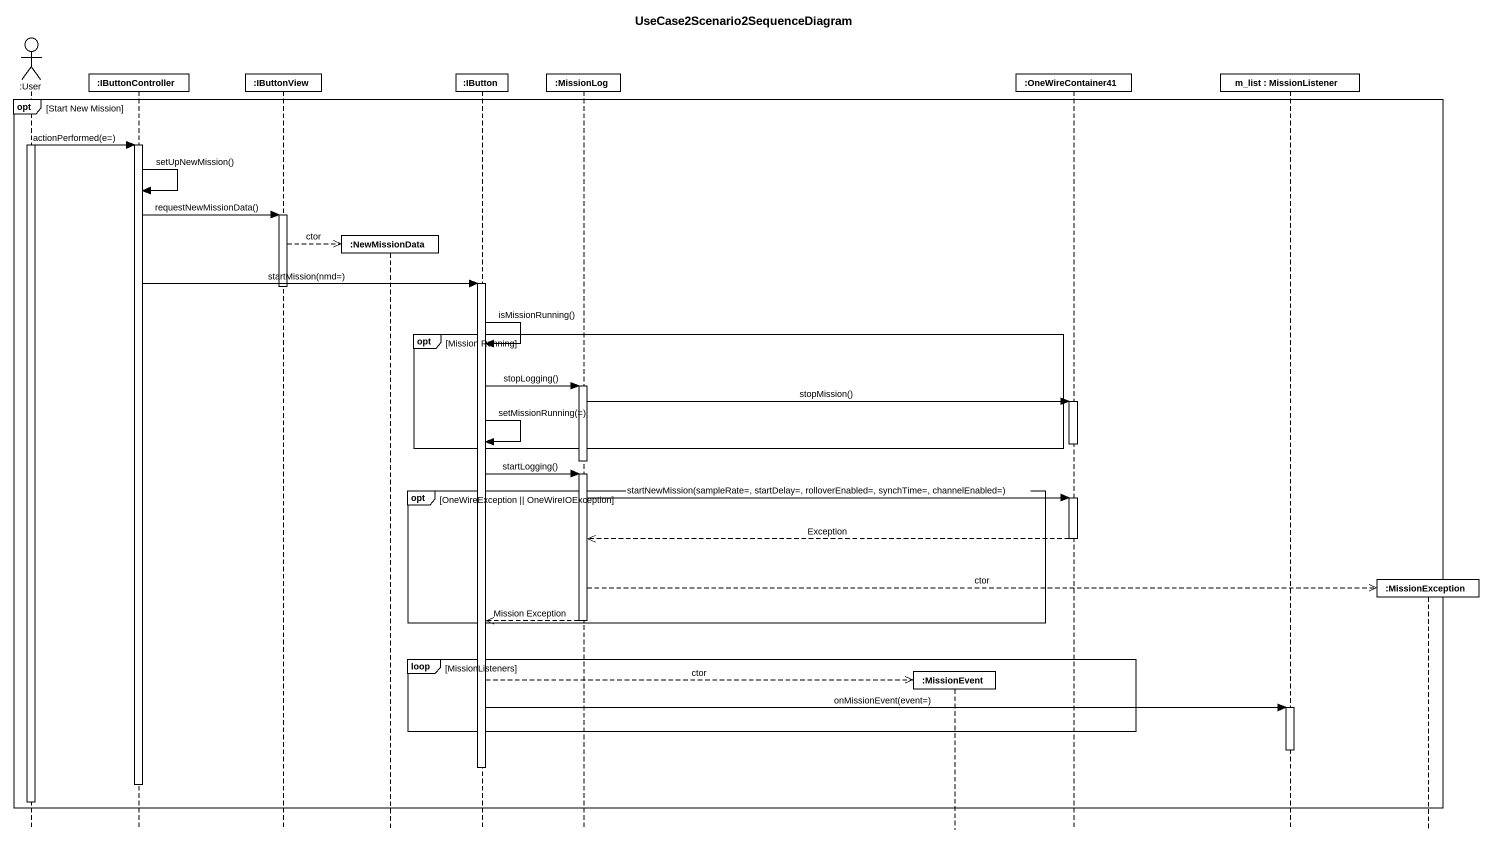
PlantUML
@startuml
title UseCase2Scenario2SequenceDiagram
hide footbox
actor ":User" as User
participant ":IButtonController" as IButtonController
participant ":IButtonView" as IButtonView
participant ":NewMissionData" as NewMissionData
participant ":IButton" as IButton
participant ":MissionLog" as MissionLog
participant ":MissionEvent" as MissionEvent
participant ":OneWireContainer41" as OneWireContainer41
participant "m_list : MissionListener" as m_list
participant ":MissionException" as MissionException

opt Start New Mission
  activate User
  User -> IButtonController : actionPerformed(e=)
  activate IButtonController
  IButtonController -> IButtonController : setUpNewMission()
  IButtonController -> IButtonView : requestNewMissionData()
  activate IButtonView
  IButtonView -->> NewMissionData ** : ctor
  IButtonController -> IButton : startMission(nmd=)
  activate IButton
  deactivate IButtonView
  opt Mission Running
    IButton -> IButton : isMissionRunning()
    IButton -> MissionLog : stopLogging()
    activate MissionLog
    MissionLog -> OneWireContainer41 : stopMission()
    activate OneWireContainer41
    IButton -> IButton : setMissionRunning(=)
    deactivate OneWireContainer41
  end
  deactivate MissionLog
  IButton -> MissionLog : startLogging()
  activate MissionLog
  opt OneWireException || OneWireIOException
    MissionLog -> OneWireContainer41 : startNewMission(sampleRate=, startDelay=, rolloverEnabled=, synchTime=, channelEnabled=)
    activate OneWireContainer41
    OneWireContainer41 -->> MissionLog : Exception
    deactivate OneWireContainer41
    MissionLog -->> MissionException ** : ctor
    MissionLog -->> IButton : Mission Exception
    deactivate MissionLog
  end
  loop MissionListeners
    IButton -->> MissionEvent ** : ctor
    IButton -> m_list : onMissionEvent(event=)
    activate m_list
  end
  deactivate m_list
  deactivate IButton
  deactivate IButtonController
  deactivate User
end
@enduml
